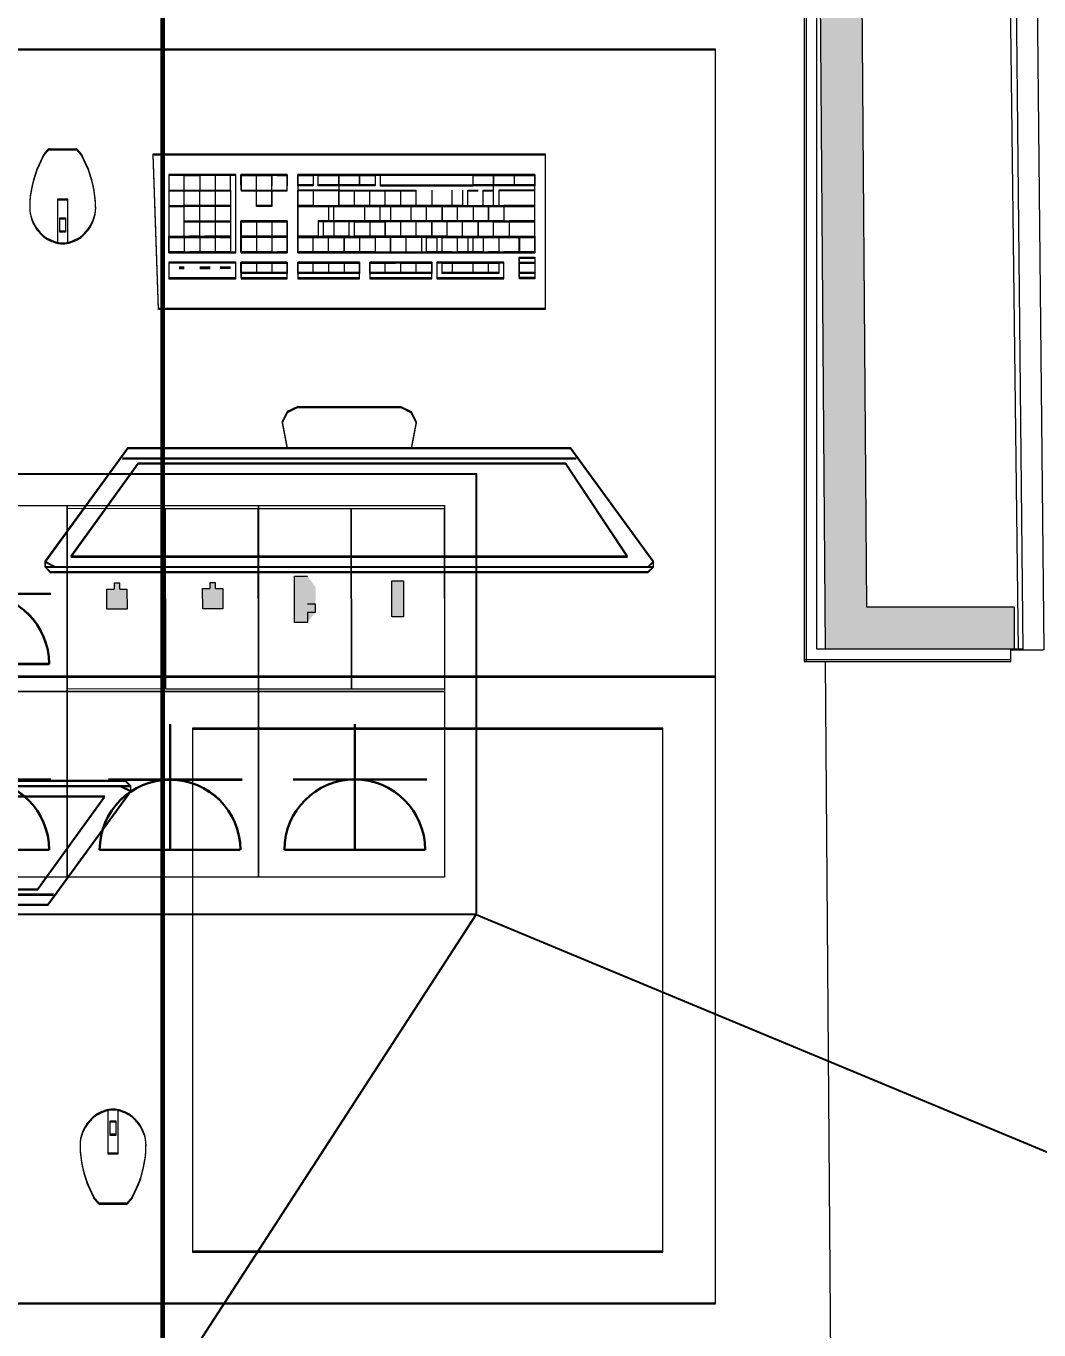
# Model space of a CAD drawing. Header units: millimetres. Extents: x -32 to 417638015, y -35 to 175284279.
# Drawn here: x 416312547 to 416313516, y 175236391 to 175237638 of the extents above; entities that cross this region are included whole.
import ezdxf
from ezdxf import colors
from ezdxf.entities.mleader import LeaderData, LeaderLine
from ezdxf.math import Vec2, Vec3

# ---------------------------------------------------------------- set-up
doc = ezdxf.new("R2010")
doc.units = ezdxf.units.MM
for name, color, linetype, lineweight in [('_ЭМ_В полу', 26, 'Кабель в трубе', 60), ('_ЭМ_ТХобщее_слой', 7, 'Continuous', 30), ('Перекрытие', 7, 'Continuous', 18), ('Стены внутренние', 7, 'Continuous', 18), ('Стены отделка', 7, 'Continuous', 30), ('Стены штриховка', 7, 'Continuous', 9), ('ТХ', 5, 'Continuous', 0), ('ШТРИХОВКА', 252, 'Continuous', 15), ('Электро', 250, 'Continuous', 25), ('ЭОМ_Кабель для СУП', 150, 'Continuous', 9)]:
    doc.layers.add(name, color=color, linetype=linetype, lineweight=lineweight)
for name, color, linetype in [('_ЭМ_Надписи', 7, 'Continuous'), ('PDF _СС_розетки', 7, 'Continuous'), ('ВНУТРЯНКА', 1, 'Continuous'), ('ЭОМ_Лотки рабочие', 5, 'Continuous')]:
    doc.layers.add(name, color=color, linetype=linetype)
doc.layers.add('PDF _ЭОМ _розетки', color=7, linetype='Continuous', true_color=0xeb0000)
doc.styles.add('ELine', font='txt.shx')
doc.styles.add('ЭОМ', font='isocpeur.ttf', dxfattribs={"width": 0.85, "height": 250})
doc.linetypes.add('TRAY', pattern='A,12.119257,["_",ELine,S=4.5,R=90,X=0,Y=-1.555839],0.750382,["_",ELine,S=4.5,R=0,X=0,Y=-0.805849],1.314849,["_",ELine,S=4.5,R=0,X=0,Y=-0.805849],2.250029,["_",ELine,S=4.5,R=90,X=0,Y=-1.555839],13.565483', length=30)
doc.linetypes.add('Кабель в трубе', pattern='A,8,[133,ltypeshp.shx,S=1,R=0,X=10,Y=1.3],-3,[130,ltypeshp.shx,S=1.5,R=-45,X=-1.5,Y=0],8', length=19)

# ---------------------------------------------------------------- blocks, each defined once
blk = doc.blocks.new('ТХ 1 этаж.')
at = {"layer": 'ТХ', "color": 252, "linetype": 'Continuous', "ltscale": 100, "true_color": 0x939598}
for p, q in [((55228, 4454.4), (55238.7, 4454.4)), ((55238.7, 4454.4), (55253.4, 4454.4)), ((55465.5, 4207.8), (55455.6, 4202.9)), ((55465.5, 4207.8), (55455.6, 4202.9)), ((55465.5, 4207.8), (55514.8, 4207.8)), ((55465.5, 4207.8), (55514.8, 4207.8)), ((55514.8, 4207.8), (55564.1, 4207.8)), ((55514.8, 4207.8), (55564.1, 4207.8)), ((55564.1, 4207.8), (55574, 4202.9)), ((55564.1, 4207.8), (55574, 4202.9)), ((55455.6, 4202.9), (55450.7, 4193)), ((55455.6, 4202.9), (55450.7, 4193)), ((55450.7, 4193), (55455.6, 4168.4)), ((55574, 4202.9), (55578.9, 4193)), ((55574, 4202.9), (55578.9, 4193)), ((55578.9, 4193), (55574, 4168.4)), ((55291, 3445.6), (55276.2, 3445.6)), ((55301.6, 3445.6), (55291, 3445.6))]:
    blk.add_line(p, q, dxfattribs=at)
at = {"layer": 'ТХ', "color": 252, "true_color": 0x939598}
for points in [[(55864.8, 3950), (54664.8, 3950), (54664.8, 4550), (55864.8, 4550)], [(55238, 4375.5), (55238, 4388.4), (55243.4, 4388.4), (55243.4, 4375.5)], [(54664.8, 3950), (55864.8, 3950), (55864.8, 3350), (54664.8, 3350)], [(55364.8, 3400), (55814.8, 3400), (55814.8, 3900), (55364.8, 3900)], [(55291.6, 3524.6), (55291.6, 3511.6), (55286.2, 3511.6), (55286.2, 3524.6)]]:
    blk.add_lwpolyline(points, close=True, dxfattribs=at)
at = {"layer": 'ТХ', "color": 252, "linetype": 'Continuous', "ltscale": 100, "true_color": 0x939598}
for points in [[(55327.4, 4449.5), (55702.2, 4449.5)], [(55702.2, 4301.5), (55332.4, 4301.5), (55327.4, 4449.5)], [(55702.2, 4449.5), (55702.2, 4301.5)], [(55342.2, 4429.7), (55342.2, 4355.8)], [(55406.3, 4429.7), (55342.2, 4429.7)], [(55342.2, 4429.7), (55342.2, 4370.6)], [(55357, 4429.7), (55342.2, 4429.7)], [(55357, 4370.6), (55357, 4429.7)], [(55357, 4429.7), (55371.8, 4429.7)], [(55357, 4415), (55357, 4429.7)], [(55371.8, 4429.7), (55371.8, 4415)], [(55371.8, 4429.7), (55371.8, 4415)], [(55401.4, 4429.7), (55376.7, 4429.7)], [(55386.6, 4429.7), (55386.6, 4355.8)], [(55401.4, 4415), (55401.4, 4429.7)], [(55406.3, 4355.8), (55406.3, 4429.7)], [(55411.3, 4429.7), (55440.8, 4429.7)], [(55411.3, 4419.9), (55411.3, 4429.7)], [(55411.3, 4429.7), (55411.3, 4415)], [(55455.6, 4429.7), (55411.3, 4429.7)], [(55426, 4415), (55426, 4429.7)], [(55440.8, 4429.7), (55440.8, 4419.9)], [(55440.8, 4400.2), (55440.8, 4429.7)], [(55445.8, 4429.7), (55455.6, 4429.7)], [(55455.6, 4429.7), (55455.6, 4419.9)], [(55455.6, 4415), (55455.6, 4429.7)], [(55465.5, 4429.7), (55465.5, 4355.8)], [(55692.4, 4429.7), (55465.5, 4429.7)], [(55465.5, 4429.7), (55480.3, 4429.7)], [(55465.5, 4419.9), (55465.5, 4429.7)], [(55480.3, 4429.7), (55480.3, 4419.9)], [(55485.2, 4429.7), (55505, 4429.7)], [(55485.2, 4419.9), (55485.2, 4429.7)], [(55505, 4429.7), (55539.5, 4429.7)], [(55505, 4429.7), (55505, 4400.2)], [(55505, 4419.9), (55505, 4429.7)], [(55524.7, 4419.9), (55524.7, 4429.7)], [(55524.7, 4429.7), (55524.7, 4419.9)], [(55539.5, 4429.7), (55539.5, 4419.9)], [(55544.4, 4429.7), (55544.4, 4419.9)], [(55633.2, 4429.7), (55544.4, 4429.7)], [(55633.2, 4429.7), (55652.9, 4429.7)], [(55633.2, 4419.9), (55633.2, 4429.7)], [(55633.2, 4419.9), (55633.2, 4429.7)], [(55652.9, 4429.7), (55692.4, 4429.7)], [(55652.9, 4400.2), (55652.9, 4429.7)], [(55652.9, 4429.7), (55652.9, 4419.9)], [(55672.6, 4429.7), (55672.6, 4419.9)], [(55692.4, 4355.8), (55692.4, 4429.7)], [(55692.4, 4429.7), (55692.4, 4419.9)], [(55480.3, 4419.9), (55465.5, 4419.9)], [(55505, 4419.9), (55485.2, 4419.9)], [(55539.5, 4419.9), (55505, 4419.9)], [(55544.4, 4419.9), (55633.2, 4419.9)], [(55692.4, 4419.9), (55633.2, 4419.9)], [(55342.2, 4415), (55371.8, 4415)], [(55357, 4370.6), (55357, 4415)], [(55371.8, 4370.6), (55371.8, 4415)], [(55371.8, 4415), (55401.4, 4415)], [(55376.7, 4415), (55401.4, 4415)], [(55401.4, 4415), (55401.4, 4370.6)], [(55411.3, 4415), (55426, 4415)], [(55411.3, 4415), (55455.6, 4415)], [(55426, 4400.2), (55426, 4415)], [(55440.8, 4400.2), (55426, 4400.2), (55426, 4415)], [(55440.8, 4415), (55440.8, 4400.2)], [(55465.5, 4400.2), (55465.5, 4415)], [(55505, 4415), (55465.5, 4415)], [(55480.3, 4400.2), (55505, 4400.2), (55505, 4415)], [(55480.3, 4415), (55480.3, 4400.2)], [(55480.3, 4415), (55480.3, 4400.2)], [(55505, 4415), (55534.5, 4415)], [(55519.7, 4400.2), (55519.7, 4415)], [(55534.5, 4400.2), (55534.5, 4415)], [(55534.5, 4415), (55578.9, 4415)], [(55549.3, 4400.2), (55549.3, 4415)], [(55564.1, 4400.2), (55564.1, 4415)], [(55578.9, 4400.2), (55578.9, 4415)], [(55593.7, 4415), (55593.7, 4400.2)], [(55613.4, 4400.2), (55613.4, 4415)], [(55623.3, 4415), (55623.3, 4400.2)], [(55628.2, 4415), (55638.1, 4415)], [(55628.2, 4400.2), (55628.2, 4415)], [(55643, 4415), (55652.9, 4415)], [(55643, 4400.2), (55643, 4415)], [(55657.8, 4415), (55657.8, 4400.2)], [(55692.4, 4415), (55657.8, 4415)], [(55692.4, 4400.2), (55692.4, 4415)], [(55342.2, 4400.2), (55357, 4400.2)], [(55386.6, 4400.2), (55357, 4400.2)], [(55401.4, 4400.2), (55386.6, 4400.2)], [(55440.8, 4400.2), (55426, 4400.2)], [(55465.5, 4400.2), (55495.1, 4400.2)], [(55480.3, 4400.2), (55465.5, 4400.2)], [(55465.5, 4370.6), (55465.5, 4400.2)], [(55495.1, 4400.2), (55495.1, 4385.4), (55485.2, 4385.4), (55485.2, 4370.6)], [(55500, 4385.4), (55500, 4400.2)], [(55500, 4400.2), (55509.9, 4400.2)], [(55623.3, 4400.2), (55505, 4400.2)], [(55509.9, 4400.2), (55618.4, 4400.2)], [(55529.6, 4385.4), (55529.6, 4400.2)], [(55549.3, 4400.2), (55534.5, 4400.2)], [(55544.4, 4385.4), (55544.4, 4400.2)], [(55554.3, 4400.2), (55554.3, 4385.4)], [(55574, 4385.4), (55574, 4400.2)], [(55588.8, 4385.4), (55588.8, 4400.2)], [(55618.4, 4400.2), (55633.2, 4400.2)], [(55618.4, 4385.4), (55618.4, 4400.2)], [(55628.2, 4400.2), (55662.8, 4400.2)], [(55633.2, 4400.2), (55633.2, 4385.4)], [(55648, 4400.2), (55648, 4385.4)], [(55648, 4385.4), (55648, 4400.2)], [(55657.8, 4400.2), (55692.4, 4400.2)], [(55692.4, 4400.2), (55662.8, 4400.2)], [(55662.8, 4400.2), (55662.8, 4385.4)], [(55662.8, 4400.2), (55662.8, 4385.4)], [(55667.7, 4370.6), (55692.4, 4370.6), (55692.4, 4385.4), (55692.4, 4400.2)], [(55357, 4385.4), (55371.8, 4385.4)], [(55371.8, 4385.4), (55401.4, 4385.4)], [(55411.3, 4370.6), (55411.3, 4385.4)], [(55411.3, 4385.4), (55411.3, 4355.8)], [(55411.3, 4385.4), (55455.6, 4385.4)], [(55455.6, 4385.4), (55411.3, 4385.4)], [(55426, 4385.4), (55426, 4370.6)], [(55440.8, 4385.4), (55440.8, 4355.8)], [(55455.6, 4355.8), (55455.6, 4385.4)], [(55455.6, 4385.4), (55455.6, 4370.6)], [(55524.7, 4385.4), (55490.2, 4385.4)], [(55490.2, 4370.6), (55490.2, 4385.4)], [(55500, 4385.4), (55500, 4370.6)], [(55514.8, 4370.6), (55514.8, 4385.4)], [(55519.7, 4370.6), (55519.7, 4385.4)], [(55519.7, 4385.4), (55549.3, 4385.4)], [(55544.4, 4385.4), (55524.7, 4385.4)], [(55534.5, 4385.4), (55534.5, 4370.6)], [(55648, 4385.4), (55544.4, 4385.4)], [(55549.3, 4370.6), (55549.3, 4385.4)], [(55549.3, 4385.4), (55549.3, 4370.6)], [(55564.1, 4370.6), (55564.1, 4385.4)], [(55578.9, 4370.6), (55578.9, 4385.4)], [(55593.7, 4385.4), (55593.7, 4370.6)], [(55593.7, 4370.6), (55593.7, 4385.4)], [(55608.5, 4370.6), (55608.5, 4385.4)], [(55623.3, 4370.6), (55623.3, 4385.4)], [(55662.8, 4385.4), (55638.1, 4385.4)], [(55638.1, 4370.6), (55638.1, 4385.4)], [(55638.1, 4385.4), (55638.1, 4370.6)], [(55652.9, 4385.4), (55667.7, 4385.4)], [(55652.9, 4370.6), (55652.9, 4385.4)], [(55662.8, 4385.4), (55692.4, 4385.4)], [(55667.7, 4385.4), (55667.7, 4370.6)], [(55667.7, 4385.4), (55667.7, 4370.6)], [(55692.4, 4385.4), (55667.7, 4385.4)], [(55342.2, 4370.6), (55386.6, 4370.6)], [(55342.2, 4355.8), (55342.2, 4370.6)], [(55342.2, 4370.6), (55357, 4370.6)], [(55357, 4370.6), (55357, 4355.8)], [(55371.8, 4370.6), (55361.9, 4370.6)], [(55371.8, 4370.6), (55371.8, 4355.8)], [(55401.4, 4370.6), (55376.7, 4370.6)], [(55391.5, 4370.6), (55401.4, 4370.6)], [(55401.4, 4370.6), (55401.4, 4355.8)], [(55411.3, 4355.8), (55411.3, 4370.6)], [(55455.6, 4370.6), (55411.3, 4370.6)], [(55426, 4370.6), (55426, 4355.8)], [(55455.6, 4370.6), (55455.6, 4355.8)], [(55465.5, 4370.6), (55480.3, 4370.6)], [(55465.5, 4355.8), (55465.5, 4370.6)], [(55485.2, 4370.6), (55465.5, 4370.6)], [(55480.3, 4355.8), (55480.3, 4370.6)], [(55480.3, 4370.6), (55495.1, 4370.6)], [(55514.8, 4370.6), (55490.2, 4370.6)], [(55495.1, 4370.6), (55539.5, 4370.6)], [(55495.1, 4355.8), (55495.1, 4370.6)], [(55549.3, 4370.6), (55519.7, 4370.6)], [(55524.7, 4370.6), (55524.7, 4355.8)], [(55608.5, 4370.6), (55539.5, 4370.6)], [(55539.5, 4370.6), (55539.5, 4355.8)], [(55564.1, 4370.6), (55549.3, 4370.6)], [(55569.1, 4370.6), (55569.1, 4355.8)], [(55583.9, 4370.6), (55583.9, 4355.8)], [(55588.8, 4370.6), (55598.7, 4370.6)], [(55588.8, 4355.8), (55588.8, 4370.6)], [(55598.7, 4370.6), (55598.7, 4355.8)], [(55603.6, 4370.6), (55613.4, 4370.6)], [(55603.6, 4355.8), (55603.6, 4370.6)], [(55608.5, 4370.6), (55692.4, 4370.6)], [(55618.4, 4355.8), (55618.4, 4370.6)], [(55628.2, 4370.6), (55628.2, 4355.8)], [(55633.2, 4355.8), (55633.2, 4370.6)], [(55643, 4370.6), (55643, 4355.8)], [(55657.8, 4370.6), (55657.8, 4355.8)], [(55677.6, 4370.6), (55677.6, 4355.8)], [(55677.6, 4355.8), (55677.6, 4370.6)], [(55692.4, 4370.6), (55692.4, 4355.8)], [(55357, 4355.8), (55342.2, 4355.8)], [(55342.2, 4355.8), (55406.3, 4355.8)], [(55401.4, 4355.8), (55361.9, 4355.8)], [(55426, 4355.8), (55411.3, 4355.8)], [(55411.3, 4355.8), (55455.6, 4355.8)], [(55440.8, 4355.8), (55426, 4355.8)], [(55455.6, 4355.8), (55445.8, 4355.8)], [(55465.5, 4355.8), (55692.4, 4355.8)], [(55495.1, 4355.8), (55465.5, 4355.8)], [(55509.9, 4355.8), (55495.1, 4355.8)], [(55524.7, 4355.8), (55509.9, 4355.8)], [(55539.5, 4355.8), (55524.7, 4355.8)], [(55613.4, 4355.8), (55588.8, 4355.8)], [(55643, 4355.8), (55618.4, 4355.8)], [(55657.8, 4355.8), (55648, 4355.8)], [(55692.4, 4355.8), (55662.8, 4355.8)], [(55342.2, 4345.9), (55342.2, 4331.1)], [(55406.3, 4345.9), (55342.2, 4345.9)], [(55352.1, 4341), (55357, 4341)], [(55357, 4341), (55352.1, 4341)], [(55371.8, 4341), (55381.7, 4341)], [(55381.7, 4341), (55371.8, 4341)], [(55401.4, 4341), (55391.5, 4341)], [(55401.4, 4341), (55391.5, 4341)], [(55406.3, 4331.1), (55406.3, 4345.9)], [(55411.3, 4345.9), (55455.6, 4345.9)], [(55455.6, 4345.9), (55411.3, 4345.9)], [(55411.3, 4336), (55411.3, 4345.9)], [(55411.3, 4345.9), (55411.3, 4331.1)], [(55426, 4345.9), (55426, 4336)], [(55440.8, 4345.9), (55440.8, 4336)], [(55455.6, 4345.9), (55455.6, 4336)], [(55455.6, 4331.1), (55455.6, 4345.9)], [(55495.1, 4345.9), (55495.1, 4336), (55465.5, 4336)], [(55465.5, 4345.9), (55495.1, 4345.9)], [(55465.5, 4336), (55465.5, 4345.9), (55465.5, 4331.1)], [(55524.7, 4345.9), (55465.5, 4345.9)], [(55480.3, 4336), (55480.3, 4345.9)], [(55495.1, 4345.9), (55509.9, 4345.9)], [(55509.9, 4345.9), (55524.7, 4345.9)], [(55509.9, 4345.9), (55509.9, 4336)], [(55524.7, 4345.9), (55524.7, 4336)], [(55524.7, 4331.1), (55524.7, 4345.9)], [(55534.5, 4345.9), (55559.2, 4345.9)], [(55534.5, 4336), (55534.5, 4345.9)], [(55534.5, 4345.9), (55534.5, 4331.1)], [(55593.7, 4345.9), (55534.5, 4345.9)], [(55549.3, 4336), (55549.3, 4345.9)], [(55564.1, 4336), (55564.1, 4345.9), (55593.7, 4345.9)], [(55578.9, 4336), (55578.9, 4345.9)], [(55593.7, 4345.9), (55593.7, 4336)], [(55593.7, 4331.1), (55593.7, 4345.9)], [(55662.8, 4345.9), (55598.7, 4345.9)], [(55598.7, 4345.9), (55598.7, 4331.1)], [(55603.6, 4336), (55603.6, 4345.9)], [(55603.6, 4345.9), (55657.8, 4345.9)], [(55613.4, 4345.9), (55613.4, 4336)], [(55633.2, 4336), (55633.2, 4345.9)], [(55648, 4336), (55648, 4345.9)], [(55657.8, 4345.9), (55657.8, 4336)], [(55662.8, 4331.1), (55662.8, 4345.9)], [(55677.6, 4350.8), (55692.4, 4350.8)], [(55677.6, 4331.1), (55677.6, 4350.8)], [(55677.6, 4345.9), (55692.4, 4345.9)], [(55677.6, 4336), (55677.6, 4345.9)], [(55692.4, 4350.8), (55692.4, 4331.1)], [(55692.4, 4345.9), (55692.4, 4336)], [(55342.2, 4331.1), (55406.3, 4331.1)], [(55455.6, 4336), (55411.3, 4336)], [(55411.3, 4331.1), (55455.6, 4331.1)], [(55465.5, 4331.1), (55524.7, 4331.1)], [(55524.7, 4336), (55495.1, 4336)], [(55564.1, 4336), (55534.5, 4336)], [(55534.5, 4331.1), (55593.7, 4331.1)], [(55593.7, 4336), (55564.1, 4336)], [(55598.7, 4331.1), (55662.8, 4331.1)], [(55657.8, 4336), (55603.6, 4336)], [(55692.4, 4336), (55677.6, 4336)], [(55692.4, 4331.1), (55677.6, 4331.1)], [(55731.8, 4158.5), (55514.8, 4158.5), (55297.8, 4158.5)], [(55223.9, 4059.9), (55233.7, 4055), (55514.8, 4055), (55800.8, 4055), (55805.8, 4059.9)], [(55223.9, 4055), (55233.7, 4055), (55514.8, 4055), (55795.9, 4055), (55805.8, 4055)], [(55305.8, 3845.1), (55295.9, 3845.1), (55014.8, 3845.1), (54733.7, 3845.1), (54723.9, 3845.1)], [(55305.8, 3840.2), (55295.9, 3845.1), (55014.8, 3845.1), (54728.8, 3845.1), (54723.9, 3840.2)], [(54797.8, 3741.5), (55014.8, 3741.5), (55231.8, 3741.5)]]:
    blk.add_lwpolyline(points, dxfattribs=at)
at = {"layer": 'ТХ', "color": 252, "true_color": 0x939598}
for points in [[(55245.7, 4364.8), (55245.7, 4406.1), (55235.8, 4406.1), (55235.8, 4364.8)], [(55284, 3535.2), (55284, 3494), (55293.8, 3494), (55293.8, 3535.2)]]:
    blk.add_lwpolyline(points, dxfattribs=at)
at = {"layer": 'ТХ', "color": 252, "linetype": 'Continuous', "ltscale": 100, "true_color": 0x939598}
for points in [[(55603.6, 4400.2), (55603.6, 4385.4)], [(55509.9, 4370.6), (55509.9, 4355.8)], [(55554.3, 4370.6), (55554.3, 4355.8)], [(55717, 4168.4), (55514.8, 4168.4), (55317.6, 4168.4), (55307.7, 4168.4), (55302.8, 4168.4), (55223.9, 4059.9), (55223.9, 4055), (55228.8, 4050), (55514.8, 4050), (55800.8, 4050), (55805.8, 4055), (55805.8, 4059.9), (55726.9, 4168.4)], [(55514.8, 4064.8), (55781.1, 4064.8), (55721.9, 4153.6), (55514.8, 4153.6), (55312.6, 4153.6), (55248.5, 4064.8)], [(54812.6, 3731.7), (55014.8, 3731.7), (55212.1, 3731.7), (55221.9, 3731.7), (55226.9, 3731.7), (55305.8, 3840.2), (55305.8, 3845.1), (55300.8, 3850), (55014.8, 3850), (54728.8, 3850), (54723.9, 3845.1), (54723.9, 3840.2), (54802.8, 3731.7)], [(55014.8, 3835.2), (54748.5, 3835.2), (54807.7, 3746.5), (55014.8, 3746.5), (55217, 3746.5), (55281.1, 3835.2)]]:
    blk.add_lwpolyline(points, close=True, dxfattribs=at)
for centre, radius, start, end in [((55252.7, 4428.2), 36.4, 135, 144.2175), ((55228, 4452.8), 1.61, 90, 135), ((55253.4, 4452.8), 1.61, 45, 90), ((55228.8, 4428.2), 36.4, 35.7825, 45), ((55477.7, 4320.1), 285.7, 153.4349, 155.2785), ((55232.4, 4442.8), 11.5, 144.2175, 153.4349), ((55249.1, 4442.8), 11.5, 26.5651, 35.7825), ((55003.7, 4320.1), 285.7, 24.7215, 26.5651), ((55306.8, 4398.8), 97.6, 155.2785, 180), ((55174.6, 4398.8), 97.6, 0, 24.7215), ((55244, 4398.8), 34.8, 180, 222.0469), ((55237.5, 4398.8), 34.8, 317.9531, 0), ((55294.3, 4444.2), 102.6, 222.0469, 225), ((55229.3, 4379.1), 10.5, 225, 234.2175), ((55241.1, 4395.5), 30.7, 234.2175, 243.4349), ((55248.4, 4410.2), 47.1, 243.4349, 250.8758), ((55240.7, 4388.1), 23.8, 250.8758, 270), ((55240.7, 4388.1), 23.8, 270, 289.1242), ((55233.1, 4410.2), 47.1, 289.1242, 296.5651), ((55240.4, 4395.5), 30.7, 296.5651, 305.7825), ((55252.2, 4379.1), 10.5, 305.7825, 315), ((55187.1, 4444.2), 102.6, 315, 317.9531), ((55289.2, 3504.5), 30.7, 116.5651, 125.7825), ((55296.6, 3489.9), 47.1, 109.1242, 116.5651), ((55288.9, 3512), 23.8, 90, 109.1242), ((55288.9, 3512), 23.8, 70.8758, 90), ((55281.2, 3489.9), 47.1, 63.4349, 70.8758), ((55288.6, 3504.5), 30.7, 54.2175, 63.4349), ((55292.1, 3501.3), 34.8, 137.9531, 180), ((55342.5, 3455.8), 102.6, 135, 137.9531), ((55277.4, 3520.9), 10.5, 125.7825, 135), ((55300.4, 3520.9), 10.5, 45, 54.2175), ((55235.3, 3455.8), 102.6, 42.0469, 45), ((55285.7, 3501.3), 34.8, 0, 42.0469), ((55355, 3501.3), 97.6, 180, 204.7215), ((55222.8, 3501.3), 97.6, 335.2785, 0), ((55525.9, 3579.9), 285.7, 204.7215, 206.5651), ((55051.9, 3579.9), 285.7, 333.4349, 335.2785), ((55280.5, 3457.3), 11.5, 206.5651, 215.7825), ((55300.8, 3471.9), 36.4, 215.7825, 225), ((55276.2, 3447.2), 1.61, 225, 270), ((55301.6, 3447.2), 1.61, 270, 315), ((55277, 3471.9), 36.4, 315, 324.2175), ((55297.3, 3457.3), 11.5, 324.2175, 333.4349)]:
    blk.add_arc(centre, radius, start, end, dxfattribs=at)
blk = doc.blocks.new('1 этаж')
at = {"layer": 'Стены внутренние'}
for points in [[(49151.177, 5571.232), (49153.241, 5571.232), (49145.852, 6528.957), (49105.971, 6528.957), (49113.24, 5571.232), (49149.519, 5571.232)], [(49113.543, 5531.232), (49294.514, 5531.232), (49294.266, 5571.232), (49113.24, 5571.232)]]:
    blk.add_hatch(color=8, dxfattribs=at).paths.add_polyline_path(points)
at = {"layer": 'Перекрытие', "color": 8}
for p, q in [((49298.531, 5531.232), (49286.466, 6488.957)), ((49113.634, 5519.32), (49133.868, 2853.251))]:
    blk.add_line(p, q, dxfattribs=at)
at = {"layer": 'Стены отделка', "color": 8, "lineweight": 9}
for p, q in [((49093.514, 6538.957), (49093.514, 5521.232)), ((49105.514, 5531.232), (49105.514, 6528.957)), ((49105.971, 6528.957), (49113.543, 5531.232)), ((49302.996, 5530.334), (49292.736, 6529.073)), ((49322.996, 5530.395), (49312.736, 6529.134)), ((49153.241, 5571.232), (49146.276, 6488.957)), ((49294.514, 5571.232), (49153.241, 5571.232)), ((49294.514, 5531.232), (49294.514, 5571.232)), ((49302.987, 5531.232), (49105.514, 5531.232)), ((49290.996, 5530.298), (49322.319, 5530.393)), ((49291.109, 5519.232), (49290.996, 5530.298)), ((49095.514, 5519.232), (49291.109, 5519.232))]:
    blk.add_line(p, q, dxfattribs=at)
at = {"layer": 'Стены штриховка', "color": 8}
for p, q in [((49095.514, 6540.957), (49095.514, 5519.232)), ((49093.514, 5521.232), (49291.089, 5521.232)), ((49093.514, 5521.232), (49093.514, 5519.232)), ((49093.514, 5519.232), (49095.514, 5519.232))]:
    blk.add_line(p, q, dxfattribs=at)
at = {"layer": 'ЭОМ_Лотки рабочие'}
blk.add_blockref('ТХ 1 этаж.', (-6856.492, 1554.379), dxfattribs=at)
blk = doc.blocks.new('_ЭМ_ТХ2_1этаж')
at = {"layer": 'ТХ', "color": 252, "linetype": 'Continuous', "ltscale": 100, "true_color": 0x939598}
for p, q in [((166375.9, -64739.1), (166386.5, -64739.1)), ((166386.5, -64739.1), (166401.3, -64739.1)), ((166603.5, -64990.6), (166598.6, -65000.5)), ((166603.5, -64990.6), (166598.6, -65000.5)), ((166613.4, -64985.7), (166603.5, -64990.6)), ((166613.4, -64985.7), (166603.5, -64990.6)), ((166613.4, -64985.7), (166662.7, -64985.7)), ((166613.4, -64985.7), (166662.7, -64985.7)), ((166662.7, -64985.7), (166712, -64985.7)), ((166662.7, -64985.7), (166712, -64985.7)), ((166712, -64985.7), (166721.9, -64990.6)), ((166712, -64985.7), (166721.9, -64990.6)), ((166721.9, -64990.6), (166726.8, -65000.5)), ((166721.9, -64990.6), (166726.8, -65000.5)), ((166598.6, -65000.5), (166603.5, -65025.1)), ((166726.8, -65000.5), (166721.9, -65025.1)), ((166438.9, -65747.9), (166424.1, -65747.9)), ((166449.5, -65747.9), (166438.9, -65747.9))]:
    blk.add_line(p, q, dxfattribs=at)
at = {"layer": 'ТХ', "color": 252, "true_color": 0x939598}
for points in [[(167012.7, -65243.5), (165812.7, -65243.5), (165812.7, -64643.5), (167012.7, -64643.5)], [(166385.9, -64818), (166385.9, -64805.1), (166391.3, -64805.1), (166391.3, -64818)], [(165812.7, -65243.5), (167012.7, -65243.5), (167012.7, -65843.5), (165812.7, -65843.5)], [(166512.7, -65793.5), (166962.7, -65793.5), (166962.7, -65293.5), (166512.7, -65293.5)], [(166439.5, -65668.9), (166439.5, -65681.9), (166434.1, -65681.9), (166434.1, -65668.9)]]:
    blk.add_lwpolyline(points, close=True, dxfattribs=at)
at = {"layer": 'ТХ', "color": 252, "linetype": 'Continuous', "ltscale": 100, "true_color": 0x939598}
for points in [[(166475.3, -64744), (166850.1, -64744)], [(166850.1, -64892), (166480.2, -64892), (166475.3, -64744)], [(166850.1, -64744), (166850.1, -64892)], [(166490.1, -64763.8), (166490.1, -64837.7)], [(166554.2, -64763.8), (166490.1, -64763.8)], [(166490.1, -64763.8), (166490.1, -64822.9)], [(166504.9, -64763.8), (166490.1, -64763.8)], [(166504.9, -64822.9), (166504.9, -64763.8)], [(166504.9, -64763.8), (166519.7, -64763.8)], [(166504.9, -64778.6), (166504.9, -64763.8)], [(166519.7, -64763.8), (166519.7, -64778.6)], [(166519.7, -64763.8), (166519.7, -64778.6)], [(166549.3, -64763.8), (166524.6, -64763.8)], [(166534.5, -64763.8), (166534.5, -64837.7)], [(166549.3, -64778.6), (166549.3, -64763.8)], [(166554.2, -64837.7), (166554.2, -64763.8)], [(166559.1, -64763.8), (166588.7, -64763.8)], [(166559.1, -64773.6), (166559.1, -64763.8)], [(166559.1, -64763.8), (166559.1, -64778.6)], [(166603.5, -64763.8), (166559.1, -64763.8)], [(166573.9, -64778.6), (166573.9, -64763.8)], [(166588.7, -64763.8), (166588.7, -64773.6)], [(166588.7, -64793.4), (166588.7, -64763.8)], [(166593.7, -64763.8), (166603.5, -64763.8)], [(166603.5, -64763.8), (166603.5, -64773.6)], [(166603.5, -64778.6), (166603.5, -64763.8)], [(166613.4, -64763.8), (166613.4, -64837.7)], [(166840.2, -64763.8), (166613.4, -64763.8)], [(166613.4, -64763.8), (166628.2, -64763.8)], [(166613.4, -64773.6), (166613.4, -64763.8)], [(166628.2, -64763.8), (166628.2, -64773.6)], [(166633.1, -64763.8), (166652.8, -64763.8)], [(166633.1, -64773.6), (166633.1, -64763.8)], [(166652.8, -64763.8), (166687.4, -64763.8)], [(166652.8, -64763.8), (166652.8, -64793.4)], [(166652.8, -64773.6), (166652.8, -64763.8)], [(166672.6, -64773.6), (166672.6, -64763.8)], [(166672.6, -64763.8), (166672.6, -64773.6)], [(166687.4, -64763.8), (166687.4, -64773.6)], [(166692.3, -64763.8), (166692.3, -64773.6)], [(166781.1, -64763.8), (166692.3, -64763.8)], [(166781.1, -64763.8), (166800.8, -64763.8)], [(166781.1, -64773.6), (166781.1, -64763.8)], [(166781.1, -64773.6), (166781.1, -64763.8)], [(166800.8, -64763.8), (166840.2, -64763.8)], [(166800.8, -64793.4), (166800.8, -64763.8)], [(166800.8, -64763.8), (166800.8, -64773.6)], [(166820.5, -64763.8), (166820.5, -64773.6)], [(166840.2, -64837.7), (166840.2, -64763.8)], [(166840.2, -64763.8), (166840.2, -64773.6)], [(166490.1, -64778.6), (166519.7, -64778.6)], [(166504.9, -64822.9), (166504.9, -64778.6)], [(166519.7, -64822.9), (166519.7, -64778.6)], [(166519.7, -64778.6), (166549.3, -64778.6)], [(166524.6, -64778.6), (166549.3, -64778.6)], [(166549.3, -64778.6), (166549.3, -64822.9)], [(166559.1, -64778.6), (166573.9, -64778.6)], [(166559.1, -64778.6), (166603.5, -64778.6)], [(166573.9, -64793.4), (166573.9, -64778.6)], [(166588.7, -64793.4), (166573.9, -64793.4), (166573.9, -64778.6)], [(166588.7, -64778.6), (166588.7, -64793.4)], [(166628.2, -64773.6), (166613.4, -64773.6)], [(166613.4, -64793.4), (166613.4, -64778.6)], [(166652.8, -64778.6), (166613.4, -64778.6)], [(166628.2, -64793.4), (166652.8, -64793.4), (166652.8, -64778.6)], [(166628.2, -64778.6), (166628.2, -64793.4)], [(166628.2, -64778.6), (166628.2, -64793.4)], [(166652.8, -64773.6), (166633.1, -64773.6)], [(166687.4, -64773.6), (166652.8, -64773.6)], [(166652.8, -64778.6), (166682.4, -64778.6)], [(166667.6, -64793.4), (166667.6, -64778.6)], [(166682.4, -64793.4), (166682.4, -64778.6)], [(166682.4, -64778.6), (166726.8, -64778.6)], [(166692.3, -64773.6), (166781.1, -64773.6)], [(166697.2, -64793.4), (166697.2, -64778.6)], [(166712, -64793.4), (166712, -64778.6)], [(166726.8, -64793.4), (166726.8, -64778.6)], [(166741.6, -64778.6), (166741.6, -64793.4)], [(166761.3, -64793.4), (166761.3, -64778.6)], [(166771.2, -64778.6), (166771.2, -64793.4)], [(166776.1, -64778.6), (166786, -64778.6)], [(166776.1, -64793.4), (166776.1, -64778.6)], [(166840.2, -64773.6), (166781.1, -64773.6)], [(166790.9, -64778.6), (166800.8, -64778.6)], [(166790.9, -64793.4), (166790.9, -64778.6)], [(166805.7, -64778.6), (166805.7, -64793.4)], [(166840.2, -64778.6), (166805.7, -64778.6)], [(166840.2, -64793.4), (166840.2, -64778.6)], [(166490.1, -64793.4), (166504.9, -64793.4)], [(166534.5, -64793.4), (166504.9, -64793.4)], [(166549.3, -64793.4), (166534.5, -64793.4)], [(166588.7, -64793.4), (166573.9, -64793.4)], [(166613.4, -64793.4), (166643, -64793.4)], [(166628.2, -64793.4), (166613.4, -64793.4)], [(166613.4, -64822.9), (166613.4, -64793.4)], [(166643, -64793.4), (166643, -64808.1), (166633.1, -64808.1), (166633.1, -64822.9)], [(166647.9, -64808.1), (166647.9, -64793.4)], [(166647.9, -64793.4), (166657.8, -64793.4)], [(166771.2, -64793.4), (166652.8, -64793.4)], [(166657.8, -64793.4), (166766.3, -64793.4)], [(166677.5, -64808.1), (166677.5, -64793.4)], [(166697.2, -64793.4), (166682.4, -64793.4)], [(166692.3, -64808.1), (166692.3, -64793.4)], [(166702.2, -64793.4), (166702.2, -64808.1)], [(166721.9, -64808.1), (166721.9, -64793.4)], [(166736.7, -64808.1), (166736.7, -64793.4)], [(166766.3, -64793.4), (166781.1, -64793.4)], [(166766.3, -64808.1), (166766.3, -64793.4)], [(166776.1, -64793.4), (166810.7, -64793.4)], [(166781.1, -64793.4), (166781.1, -64808.1)], [(166795.9, -64793.4), (166795.9, -64808.1)], [(166795.9, -64808.1), (166795.9, -64793.4)], [(166805.7, -64793.4), (166840.2, -64793.4)], [(166840.2, -64793.4), (166810.7, -64793.4)], [(166810.7, -64793.4), (166810.7, -64808.1)], [(166810.7, -64793.4), (166810.7, -64808.1)], [(166815.6, -64822.9), (166840.2, -64822.9), (166840.2, -64808.1), (166840.2, -64793.4)], [(166504.9, -64808.1), (166519.7, -64808.1)], [(166519.7, -64808.1), (166549.3, -64808.1)], [(166559.1, -64822.9), (166559.1, -64808.1)], [(166559.1, -64808.1), (166559.1, -64837.7)], [(166559.1, -64808.1), (166603.5, -64808.1)], [(166603.5, -64808.1), (166559.1, -64808.1)], [(166573.9, -64808.1), (166573.9, -64822.9)], [(166588.7, -64808.1), (166588.7, -64837.7)], [(166603.5, -64837.7), (166603.5, -64808.1)], [(166603.5, -64808.1), (166603.5, -64822.9)], [(166672.6, -64808.1), (166638, -64808.1)], [(166638, -64822.9), (166638, -64808.1)], [(166647.9, -64808.1), (166647.9, -64822.9)], [(166662.7, -64822.9), (166662.7, -64808.1)], [(166667.6, -64822.9), (166667.6, -64808.1)], [(166667.6, -64808.1), (166697.2, -64808.1)], [(166692.3, -64808.1), (166672.6, -64808.1)], [(166682.4, -64808.1), (166682.4, -64822.9)], [(166795.9, -64808.1), (166692.3, -64808.1)], [(166697.2, -64822.9), (166697.2, -64808.1)], [(166697.2, -64808.1), (166697.2, -64822.9)], [(166712, -64822.9), (166712, -64808.1)], [(166726.8, -64822.9), (166726.8, -64808.1)], [(166741.6, -64808.1), (166741.6, -64822.9)], [(166741.6, -64822.9), (166741.6, -64808.1)], [(166756.4, -64822.9), (166756.4, -64808.1)], [(166771.2, -64822.9), (166771.2, -64808.1)], [(166810.7, -64808.1), (166786, -64808.1)], [(166786, -64822.9), (166786, -64808.1)], [(166786, -64808.1), (166786, -64822.9)], [(166800.8, -64808.1), (166815.6, -64808.1)], [(166800.8, -64822.9), (166800.8, -64808.1)], [(166810.7, -64808.1), (166840.2, -64808.1)], [(166815.6, -64808.1), (166815.6, -64822.9)], [(166815.6, -64808.1), (166815.6, -64822.9)], [(166840.2, -64808.1), (166815.6, -64808.1)], [(166490.1, -64822.9), (166534.5, -64822.9)], [(166490.1, -64837.7), (166490.1, -64822.9)], [(166490.1, -64822.9), (166504.9, -64822.9)], [(166504.9, -64822.9), (166504.9, -64837.7)], [(166519.7, -64822.9), (166509.8, -64822.9)], [(166519.7, -64822.9), (166519.7, -64837.7)], [(166549.3, -64822.9), (166524.6, -64822.9)], [(166539.4, -64822.9), (166549.3, -64822.9)], [(166549.3, -64822.9), (166549.3, -64837.7)], [(166559.1, -64837.7), (166559.1, -64822.9)], [(166603.5, -64822.9), (166559.1, -64822.9)], [(166573.9, -64822.9), (166573.9, -64837.7)], [(166603.5, -64822.9), (166603.5, -64837.7)], [(166613.4, -64822.9), (166628.2, -64822.9)], [(166613.4, -64837.7), (166613.4, -64822.9)], [(166633.1, -64822.9), (166613.4, -64822.9)], [(166628.2, -64837.7), (166628.2, -64822.9)], [(166628.2, -64822.9), (166643, -64822.9)], [(166662.7, -64822.9), (166638, -64822.9)], [(166643, -64822.9), (166687.4, -64822.9)], [(166643, -64837.7), (166643, -64822.9)], [(166697.2, -64822.9), (166667.6, -64822.9)], [(166672.6, -64822.9), (166672.6, -64837.7)], [(166756.4, -64822.9), (166687.4, -64822.9)], [(166687.4, -64822.9), (166687.4, -64837.7)], [(166712, -64822.9), (166697.2, -64822.9)], [(166717, -64822.9), (166717, -64837.7)], [(166731.7, -64822.9), (166731.7, -64837.7)], [(166736.7, -64822.9), (166746.5, -64822.9)], [(166736.7, -64837.7), (166736.7, -64822.9)], [(166746.5, -64822.9), (166746.5, -64837.7)], [(166751.5, -64822.9), (166761.3, -64822.9)], [(166751.5, -64837.7), (166751.5, -64822.9)], [(166756.4, -64822.9), (166840.2, -64822.9)], [(166766.3, -64837.7), (166766.3, -64822.9)], [(166776.1, -64822.9), (166776.1, -64837.7)], [(166781.1, -64837.7), (166781.1, -64822.9)], [(166790.9, -64822.9), (166790.9, -64837.7)], [(166805.7, -64822.9), (166805.7, -64837.7)], [(166825.4, -64822.9), (166825.4, -64837.7)], [(166825.4, -64837.7), (166825.4, -64822.9)], [(166840.2, -64822.9), (166840.2, -64837.7)], [(166504.9, -64837.7), (166490.1, -64837.7)], [(166490.1, -64837.7), (166554.2, -64837.7)], [(166549.3, -64837.7), (166509.8, -64837.7)], [(166573.9, -64837.7), (166559.1, -64837.7)], [(166559.1, -64837.7), (166603.5, -64837.7)], [(166588.7, -64837.7), (166573.9, -64837.7)], [(166603.5, -64837.7), (166593.7, -64837.7)], [(166613.4, -64837.7), (166840.2, -64837.7)], [(166643, -64837.7), (166613.4, -64837.7)], [(166657.8, -64837.7), (166643, -64837.7)], [(166672.6, -64837.7), (166657.8, -64837.7)], [(166687.4, -64837.7), (166672.6, -64837.7)], [(166761.3, -64837.7), (166736.7, -64837.7)], [(166790.9, -64837.7), (166766.3, -64837.7)], [(166805.7, -64837.7), (166795.9, -64837.7)], [(166840.2, -64837.7), (166810.7, -64837.7)], [(166825.4, -64842.7), (166840.2, -64842.7)], [(166825.4, -64862.4), (166825.4, -64842.7)], [(166840.2, -64842.7), (166840.2, -64862.4)], [(166490.1, -64847.6), (166490.1, -64862.4)], [(166554.2, -64847.6), (166490.1, -64847.6)], [(166500, -64852.5), (166504.9, -64852.5)], [(166504.9, -64852.5), (166500, -64852.5)], [(166519.7, -64852.5), (166529.6, -64852.5)], [(166529.6, -64852.5), (166519.7, -64852.5)], [(166549.3, -64852.5), (166539.4, -64852.5)], [(166549.3, -64852.5), (166539.4, -64852.5)], [(166554.2, -64862.4), (166554.2, -64847.6)], [(166559.1, -64847.6), (166603.5, -64847.6)], [(166603.5, -64847.6), (166559.1, -64847.6)], [(166559.1, -64857.5), (166559.1, -64847.6)], [(166559.1, -64847.6), (166559.1, -64862.4)], [(166573.9, -64847.6), (166573.9, -64857.5)], [(166588.7, -64847.6), (166588.7, -64857.5)], [(166603.5, -64847.6), (166603.5, -64857.5)], [(166603.5, -64862.4), (166603.5, -64847.6)], [(166643, -64847.6), (166643, -64857.5), (166613.4, -64857.5)], [(166613.4, -64847.6), (166643, -64847.6)], [(166613.4, -64857.5), (166613.4, -64847.6), (166613.4, -64862.4)], [(166672.6, -64847.6), (166613.4, -64847.6)], [(166628.2, -64857.5), (166628.2, -64847.6)], [(166643, -64847.6), (166657.8, -64847.6)], [(166657.8, -64847.6), (166672.6, -64847.6)], [(166657.8, -64847.6), (166657.8, -64857.5)], [(166672.6, -64847.6), (166672.6, -64857.5)], [(166672.6, -64862.4), (166672.6, -64847.6)], [(166682.4, -64847.6), (166707.1, -64847.6)], [(166682.4, -64857.5), (166682.4, -64847.6)], [(166682.4, -64847.6), (166682.4, -64862.4)], [(166741.6, -64847.6), (166682.4, -64847.6)], [(166697.2, -64857.5), (166697.2, -64847.6)], [(166712, -64857.5), (166712, -64847.6), (166741.6, -64847.6)], [(166726.8, -64857.5), (166726.8, -64847.6)], [(166741.6, -64847.6), (166741.6, -64857.5)], [(166741.6, -64862.4), (166741.6, -64847.6)], [(166810.7, -64847.6), (166746.5, -64847.6)], [(166746.5, -64847.6), (166746.5, -64862.4)], [(166751.5, -64857.5), (166751.5, -64847.6)], [(166751.5, -64847.6), (166805.7, -64847.6)], [(166761.3, -64847.6), (166761.3, -64857.5)], [(166781.1, -64857.5), (166781.1, -64847.6)], [(166795.9, -64857.5), (166795.9, -64847.6)], [(166805.7, -64847.6), (166805.7, -64857.5)], [(166810.7, -64862.4), (166810.7, -64847.6)], [(166825.4, -64847.6), (166840.2, -64847.6)], [(166825.4, -64857.5), (166825.4, -64847.6)], [(166840.2, -64847.6), (166840.2, -64857.5)], [(166490.1, -64862.4), (166554.2, -64862.4)], [(166603.5, -64857.5), (166559.1, -64857.5)], [(166559.1, -64862.4), (166603.5, -64862.4)], [(166613.4, -64862.4), (166672.6, -64862.4)], [(166672.6, -64857.5), (166643, -64857.5)], [(166712, -64857.5), (166682.4, -64857.5)], [(166682.4, -64862.4), (166741.6, -64862.4)], [(166741.6, -64857.5), (166712, -64857.5)], [(166746.5, -64862.4), (166810.7, -64862.4)], [(166805.7, -64857.5), (166751.5, -64857.5)], [(166840.2, -64857.5), (166825.4, -64857.5)], [(166840.2, -64862.4), (166825.4, -64862.4)], [(166879.7, -65035), (166662.7, -65035), (166445.7, -65035)], [(166371.7, -65133.6), (166381.6, -65138.6), (166662.7, -65138.6), (166948.7, -65138.6), (166953.7, -65133.6)], [(166371.7, -65138.6), (166381.6, -65138.6), (166662.7, -65138.6), (166943.8, -65138.6), (166953.7, -65138.6)], [(166453.7, -65348.4), (166443.8, -65348.4), (166162.7, -65348.4), (165881.6, -65348.4), (165871.7, -65348.4)], [(166453.7, -65353.4), (166443.8, -65348.4), (166162.7, -65348.4), (165876.7, -65348.4), (165871.7, -65353.4)], [(165945.7, -65452), (166162.7, -65452), (166379.7, -65452)]]:
    blk.add_lwpolyline(points, dxfattribs=at)
at = {"layer": 'ТХ', "color": 252, "true_color": 0x939598}
for points in [[(166393.6, -64828.7), (166393.6, -64787.4), (166383.7, -64787.4), (166383.7, -64828.7)], [(166431.9, -65658.3), (166431.9, -65699.5), (166441.7, -65699.5), (166441.7, -65658.3)]]:
    blk.add_lwpolyline(points, dxfattribs=at)
at = {"layer": 'ТХ', "color": 252, "linetype": 'Continuous', "ltscale": 100, "true_color": 0x939598}
for points in [[(166751.5, -64793.4), (166751.5, -64808.1)], [(166657.8, -64822.9), (166657.8, -64837.7)], [(166702.2, -64822.9), (166702.2, -64837.7)], [(166864.9, -65025.1), (166662.7, -65025.1), (166465.4, -65025.1), (166455.6, -65025.1), (166450.7, -65025.1), (166371.7, -65133.6), (166371.7, -65138.6), (166376.7, -65143.5), (166662.7, -65143.5), (166948.7, -65143.5), (166953.7, -65138.6), (166953.7, -65133.6), (166874.8, -65025.1)], [(166662.7, -65128.7), (166929, -65128.7), (166869.8, -65039.9), (166662.7, -65039.9), (166460.5, -65039.9), (166396.4, -65128.7)], [(165960.5, -65461.8), (166162.7, -65461.8), (166360, -65461.8), (166369.8, -65461.8), (166374.8, -65461.8), (166453.7, -65353.4), (166453.7, -65348.4), (166448.7, -65343.5), (166162.7, -65343.5), (165876.7, -65343.5), (165871.7, -65348.4), (165871.7, -65353.4), (165950.7, -65461.8)], [(166162.7, -65358.3), (165896.4, -65358.3), (165955.6, -65447.1), (166162.7, -65447.1), (166364.9, -65447.1), (166429, -65358.3)]]:
    blk.add_lwpolyline(points, close=True, dxfattribs=at)
for centre, radius, start, end in [((166380.3, -64750.7), 11.5, 144.2175, 153.4349), ((166400.5, -64765.3), 36.4, 135, 144.2175), ((166375.9, -64740.7), 1.61, 90, 135), ((166401.3, -64740.7), 1.61, 45, 90), ((166376.7, -64765.3), 36.4, 35.7825, 45), ((166397, -64750.7), 11.5, 26.5651, 35.7825), ((166454.7, -64794.7), 97.6, 155.2785, 180), ((166625.6, -64873.4), 285.7, 153.4349, 155.2785), ((166151.6, -64873.4), 285.7, 24.7215, 26.5651), ((166322.5, -64794.7), 97.6, 0, 24.7215), ((166391.9, -64794.7), 34.8, 180, 222.0469), ((166385.4, -64794.7), 34.8, 317.9531, 0), ((166442.2, -64749.3), 102.6, 222.0469, 225), ((166335, -64749.3), 102.6, 315, 317.9531), ((166377.1, -64814.4), 10.5, 225, 234.2175), ((166388.9, -64798), 30.7, 234.2175, 243.4349), ((166396.3, -64783.3), 47.1, 243.4349, 250.8758), ((166388.6, -64805.4), 23.8, 250.8758, 270), ((166388.6, -64805.4), 23.8, 270, 289.1242), ((166381, -64783.3), 47.1, 289.1242, 296.5651), ((166388.3, -64798), 30.7, 296.5651, 305.7825), ((166400.1, -64814.4), 10.5, 305.7825, 315), ((166490.4, -65737.7), 102.6, 135, 137.9531), ((166425.3, -65672.6), 10.5, 125.7825, 135), ((166437.1, -65689), 30.7, 116.5651, 125.7825), ((166444.4, -65703.6), 47.1, 109.1242, 116.5651), ((166436.8, -65681.5), 23.8, 90, 109.1242), ((166436.8, -65681.5), 23.8, 70.8758, 90), ((166429.1, -65703.6), 47.1, 63.4349, 70.8758), ((166436.5, -65689), 30.7, 54.2175, 63.4349), ((166448.3, -65672.6), 10.5, 45, 54.2175), ((166383.2, -65737.7), 102.6, 42.0469, 45), ((166440, -65692.2), 34.8, 137.9531, 180), ((166433.6, -65692.2), 34.8, 0, 42.0469), ((166502.9, -65692.2), 97.6, 180, 204.7215), ((166370.7, -65692.2), 97.6, 335.2785, 0), ((166673.8, -65613.6), 285.7, 204.7215, 206.5651), ((166428.4, -65736.2), 11.5, 206.5651, 215.7825), ((166445.1, -65736.2), 11.5, 324.2175, 333.4349), ((166199.8, -65613.6), 285.7, 333.4349, 335.2785), ((166448.7, -65721.6), 36.4, 215.7825, 225), ((166424.1, -65746.3), 1.61, 225, 270), ((166449.5, -65746.3), 1.61, 270, 315), ((166424.9, -65721.6), 36.4, 315, 324.2175)]:
    blk.add_arc(centre, radius, start, end, dxfattribs=at)
blk = doc.blocks.new('розетк для люка')
at = {"layer": 'ВНУТРЯНКА', "color": 5, "lineweight": 30, "ltscale": 100, "transparency": 33554687}
blk.add_line((-67.1, -58.8), (-67.1, 69), dxfattribs=at)
at = {"layer": 'Электро', "color": 5, "lineweight": 30, "transparency": 33554687}
for p, q in [((0, 67.3), (0, -67.3)), ((0, 0), (-120.1, 0))]:
    blk.add_line(p, q, dxfattribs=at)
blk.add_ellipse((0.1, 0), major_axis=(47.6, 47.6), ratio=1, start_param=0.787621, end_param=3.924768, dxfattribs=at)
blk = doc.blocks.new('Люк на 6 мест')
h = blk.add_hatch(color=256)
h.dxf.hatch_style = 1
h.paths.add_polyline_path([(-284.6, 515.7), (-284.6, 526.8), (-319.2, 527), (-319.2, 515.9)])
h = blk.add_hatch(color=256)
h.dxf.hatch_style = 1
h.paths.add_polyline_path([(-323.7, 435.1), (-323.7, 435.1), (-313, 442.8), (-289.1, 442.7), (-279.4, 435), (-279.4, 435), (-279.3, 422.8), (-323.6, 422.8)])
h = blk.add_hatch(color=256)
h.dxf.hatch_style = 1
h.paths.add_polyline_path([(-311.7, 334.8), (-311.7, 341.7), (-317.2, 341.7), (-317.3, 347.2), (-311.8, 347.2), (-311.8, 354.1), (-292.5, 354.1), (-292.5, 334.9)])
h = blk.add_hatch(color=256)
h.dxf.hatch_style = 1
h.paths.add_polyline_path([(-311.3, 243.2), (-311.3, 250.1), (-316.8, 250.1), (-316.8, 255.6), (-311.3, 255.6), (-311.3, 262.4), (-292, 262.5), (-292, 243.2)])
for p, q in [((-289.1, 442.7), (-296.8, 442.7)), ((-296.8, 442.7), (-296.8, 435)), ((-289.1, 435), (-289.1, 442.7)), ((-323.6, 422.8), (-323.7, 435.1)), ((-323.7, 435.1), (-323.7, 435.1)), ((-289.1, 435), (-279.4, 435)), ((-279.4, 435), (-279.3, 422.8)), ((-279.3, 422.8), (-323.6, 422.8))]:
    blk.add_line(p, q)
for points in [[(-215.5, 477.1), (-388.3, 476.8), (-388.3, 565.7), (-215.5, 566)], [(-284.6, 526.8), (-284.6, 515.7), (-319.2, 515.9), (-319.2, 527)], [(-215.5, 388.2), (-388.3, 387.9), (-388.3, 476.8), (-215.5, 477.1)], [(-215.5, 299.3), (-388.3, 299), (-388.3, 387.9), (-215.5, 388.2)], [(-215.8, 205.5), (-388.7, 205.1), (-388.3, 299), (-215.5, 299.3)]]:
    blk.add_lwpolyline(points, close=True)
for points in [[(-311.8, 347.2), (-311.8, 354.1), (-292.5, 354.1)], [(-292.5, 354.1), (-292.5, 334.9), (-311.7, 334.8), (-311.7, 341.7)], [(-311.8, 347.2), (-317.3, 347.2), (-317.2, 341.7), (-311.7, 341.7)], [(-292, 262.5), (-292, 243.2), (-311.3, 243.2), (-311.3, 250.1)], [(-311.3, 255.6), (-311.3, 262.4), (-292, 262.5)], [(-311.3, 255.6), (-316.8, 255.6), (-316.8, 250.1), (-311.3, 250.1)]]:
    blk.add_lwpolyline(points)
at = {"layer": 'PDF _СС_розетки', "linetype": 'Continuous', "lineweight": 20, "transparency": 33554687}
for points in [[(-391.2, 566), (-213.4, 566), (-213.4, 388.2), (-391.2, 388.2)], [(-391.2, 388.2), (-213.4, 388.2), (-213.4, 205.3), (-391.2, 205.3)], [(-391.2, 388.2), (-213.4, 388.2), (-213.4, 205.3), (-391.2, 205.3)], [(-391.2, 205.3), (-213.4, 205.3), (-213.4, 22.4), (-391.2, 22.4)]]:
    blk.add_lwpolyline(points, close=True, dxfattribs=at)
at = {"layer": 'PDF _ЭОМ _розетки', "color": 3, "linetype": 'Continuous', "lineweight": 25, "transparency": 33554687}
blk.add_lwpolyline([(0, 0), (-421.6, 0), (-421.6, 596.5), (0, 596.5)], close=True, dxfattribs=at)
at = {"layer": 'PDF _ЭОМ _розетки', "color": 7, "linetype": 'Continuous', "lineweight": 20, "transparency": 33554687}
for points in [[(-35.6, 388.2), (-213.4, 388.2), (-213.4, 566), (-35.6, 566)], [(-35.6, 205.3), (-213.4, 205.3), (-213.4, 388.2), (-35.6, 388.2)], [(-35.6, 22.4), (-213.4, 22.4), (-213.4, 205.3), (-35.6, 205.3)]]:
    blk.add_lwpolyline(points, close=True, dxfattribs=at)
at = {"layer": 'ВНУТРЯНКА', "color": 5, "lineweight": 30, "ltscale": 100, "transparency": 33554687}
for p, q in [((-129, 244.7), (-129, 372.6)), ((-128.8, 244.7), (-128.8, 372.6)), ((-306.8, 61.8), (-306.8, 189.7)), ((-306.6, 61.8), (-306.6, 189.7)), ((-128.8, 61.8), (-128.8, 189.7))]:
    blk.add_line(p, q, dxfattribs=at)
at = {"layer": 'ВНУТРЯНКА', "color": 1, "lineweight": 30, "ltscale": 100, "transparency": 33554687}
blk.add_line((-129, 61.8), (-129, 189.7), dxfattribs=at)
at = {"layer": 'Электро', "color": 5, "lineweight": 30, "transparency": 33554687}
for p, q in [((-61.9, 370.8), (-61.9, 236.3)), ((-61.7, 370.8), (-61.7, 236.3)), ((-61.9, 303.6), (-181.9, 303.6)), ((-61.7, 303.6), (-181.8, 303.6)), ((-239.5, 188), (-239.5, 53.4)), ((-61.7, 188), (-61.7, 53.4)), ((-239.7, 120.7), (-359.7, 120.7)), ((-239.5, 120.7), (-359.6, 120.7)), ((-61.7, 120.7), (-181.8, 120.7))]:
    blk.add_line(p, q, dxfattribs=at)
at = {"layer": 'Электро', "color": 1, "lineweight": 30, "transparency": 33554687}
for p, q in [((-239.7, 188), (-239.7, 53.4)), ((-61.9, 188), (-61.9, 53.4)), ((-61.9, 120.7), (-181.9, 120.7))]:
    blk.add_line(p, q, dxfattribs=at)
at = {"layer": 'Электро', "color": 5, "lineweight": 30, "transparency": 33554687}
for centre in [(-61.7, 303.6), (-61.6, 303.6), (-239.5, 120.7), (-239.4, 120.7), (-61.6, 120.7)]:
    blk.add_ellipse(centre, major_axis=(47.6, 47.6), ratio=1, start_param=0.787621, end_param=3.924768, dxfattribs=at)
at = {"layer": 'Электро', "color": 1, "lineweight": 30, "transparency": 33554687}
blk.add_ellipse((-61.7, 120.7), major_axis=(47.6, 47.6), ratio=1, start_param=0.787621, end_param=3.924768, dxfattribs=at)
at = {"color": 5, "linetype": 'TRAY', "lineweight": 53, "transparency": 33554687}
blk.add_blockref('розетк для люка', (-61.9, 480.3), dxfattribs=at)

msp = doc.modelspace()

# ---------------------------------------------------------------- linework, layer by layer
at = {"layer": '_ЭМ_В полу', "ltscale": 25}
msp.add_lwpolyline([(416312678.2, 175234813.9), (416312678.2, 175238914.3)], dxfattribs=at)

# ---------------------------------------------------------------- block references
at = {"layer": '_ЭМ_ТХобщее_слой', "lineweight": 50}
msp.add_blockref('_ЭМ_ТХ2_1этаж', (416146193.7, 175302259.6), dxfattribs=at)
at = {"layer": 'ШТРИХОВКА'}
msp.add_blockref('1 этаж', (416264198.1, 175231510.7), dxfattribs=at)
at = {"layer": 'ЭОМ_Кабель для СУП', "color": 217, "linetype": 'ByBlock', "lineweight": 40, "true_color": 0x93278f, "transparency": 33554687, "rotation": 270}
msp.add_blockref('Люк на 6 мест', (416312381.4, 175236788), dxfattribs=at)

# ---------------------------------------------------------------- leaders
at = {"layer": '_ЭМ_Надписи', "color": 7, "ltscale": 5}
ml = msp.add_multileader_mtext('Standard', dxfattribs=at)
ml.set_content('{\\fGOST Common|b0|i0|c204|p34;\\W0.9;\\C256;1ЩРС-2\\fISOCPEUR|b0|i0|c204|p34;\\W0.85; Гр.8\\P\\pxql;Ноутбук\\P\\fGOST Common|b0|i0|c0|p34;\\W0.9;h=\\fGOST Common|b0|i0|c204|p34;1\\fGOST Common|b0|i0|c0|p34;.\\fGOST Common|b0|i0|c204|p34;8м}', color=1, style='ЭОМ')
ml.set_leader_properties()
ml.build(insert=Vec2(0, 0))
ml.multileader.update_dxf_attribs({"text_left_attachment_type": 6, "text_right_attachment_type": 6, "dogleg_length": 0, "arrow_head_size": 200})
ctx = ml.context
ctx.base_point, ctx.char_height, ctx.arrow_head_size, ctx.landing_gap_size, ctx.plane_origin = Vec3(416315106.5, 175235902.4, -64.3), 250, 200, 0, Vec3(416293670.4, 175247712.7, -64.3)
ctx.left_attachment, ctx.right_attachment = 6, 6
notes = []
notes.append((ctx, [(0, (1, 1, 0), (416315106.5, 175235902.4, -64.3), (1, 0), 0, [(1, [(416312850.3, 175234665.6, -64.3), (416311582.1, 175234634.4, -64.3), (416312977.9, 175236788, -64.3)], 0, [])])]))
ctx.mtext.insert, ctx.mtext.width, ctx.mtext.defined_height, ctx.mtext.flow_direction = Vec3(416315106.5, 175236202.4, -64.3), 2073.809, 545.6, 5
for ctx, leaders in notes:
    for number, flags, end, landing, length, lines in leaders:
        leader = LeaderData()
        leader.index, (leader.has_last_leader_line, leader.has_dogleg_vector, leader.attachment_direction) = number, flags
        leader.last_leader_point, leader.dogleg_vector, leader.dogleg_length = Vec3(end), Vec3(landing), length
        for number, points, colour, breaks in lines:
            line = LeaderLine()
            line.index, line.vertices, line.color, line.breaks = number, Vec3.list(points), colors.encode_raw_color(colour), breaks
            leader.lines.append(line)
        ctx.leaders.append(leader)

doc.saveas('drawing.dxf')
